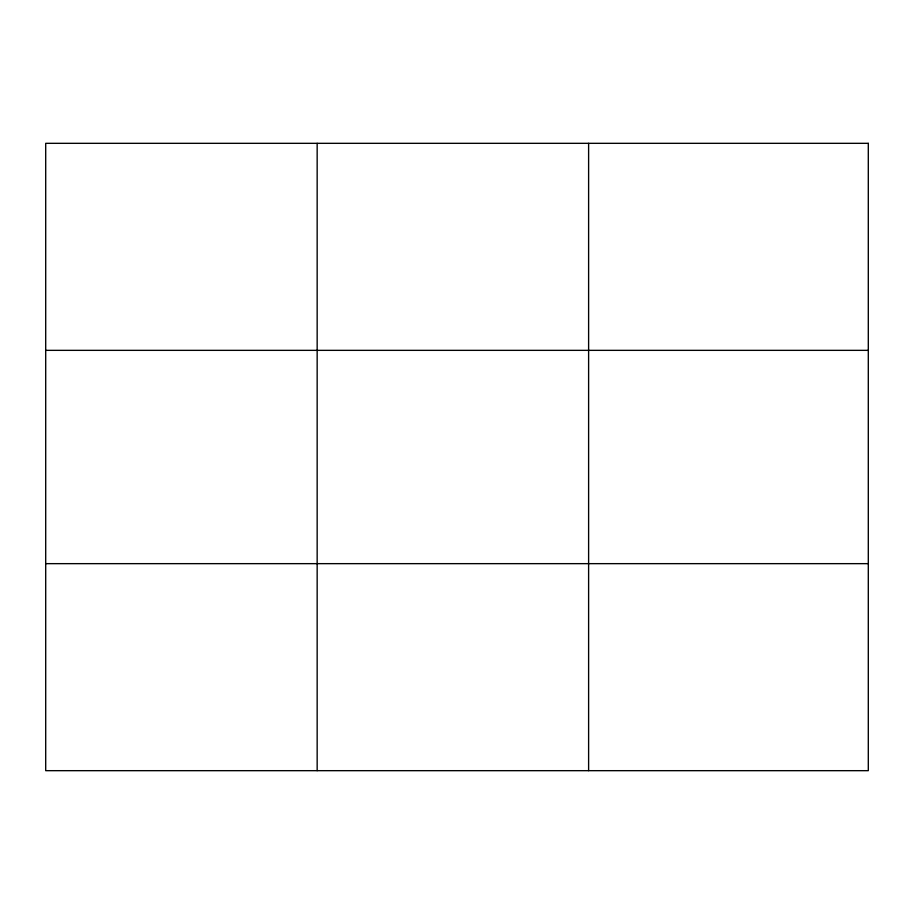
<?xml version="1.0" encoding="UTF-8"?>
<svg xmlns="http://www.w3.org/2000/svg" width="914" height="914" viewBox="0 0 914 914"><rect width="100%" height="100%" fill="white"/><g stroke="black" fill="none" stroke-linecap="round" stroke-linejoin="round"><path stroke-width="1.37" d="M317.158 770.673L317.158 143.327M588.616 770.673L588.616 143.327M45.7 350.348L868.3 350.348M45.7 563.652L868.3 563.652M868.3 143.327L868.3 770.673L45.7 770.673L45.7 143.327L868.3 143.327"/></g></svg>
